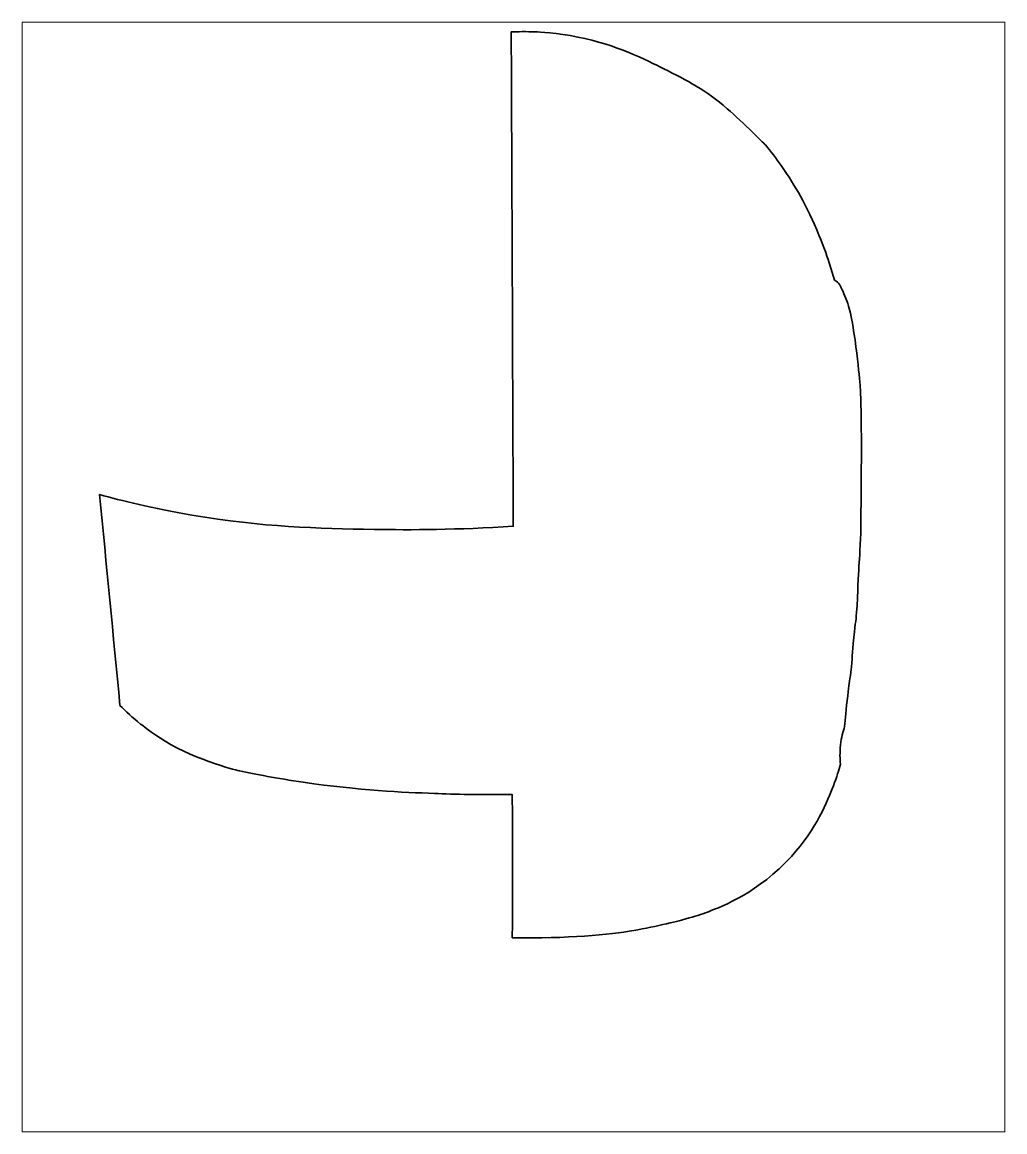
# Model space of a CAD drawing. Header units: inches. Extents: x 5.9 to 19.2, y -14.6 to 0.5.
import ezdxf

# ---------------------------------------------------------------- set-up
doc = ezdxf.new("R2010")
doc.units = ezdxf.units.IN
doc.header["$MEASUREMENT"] = 0
doc.layers.add('Base', color=7, linetype='Continuous', lineweight=0)
picture_1 = doc.add_image_def('image1.png', size_in_pixel=(216, 144))

msp = doc.modelspace()

# ---------------------------------------------------------------- linework, layer by layer
at = {"layer": 'Base', "color": 18, "lineweight": 35, "true_color": 0x000000}
msp.add_open_spline([(12.535, -11.924), (13.278, -11.936), (13.857, -11.879), (14.183, -11.824), (14.477, -11.774), (14.835, -11.682), (14.889, -11.667), (15.017, -11.63), (15.09, -11.609), (15.194, -11.569), (15.385, -11.497), (15.882, -11.303), (16.319, -10.819), (16.66, -10.444), (16.811, -10.064), (16.889, -9.861), (16.934, -9.744), (16.965, -9.643), (16.986, -9.569), (16.978, -9.499), (16.975, -9.409), (16.986, -9.306), (16.997, -9.206), (17.02, -9.121), (17.042, -9.056), (17.049, -8.961), (17.062, -8.817), (17.083, -8.639), (17.103, -8.48), (17.109, -8.461), (17.125, -8.319), (17.149, -8.109), (17.142, -8.093), (17.167, -7.847), (17.189, -7.628), (17.197, -7.616), (17.208, -7.458), (17.217, -7.34), (17.216, -7.3), (17.222, -7.139), (17.232, -6.913), (17.241, -6.834), (17.25, -6.667), (17.262, -6.444), (17.263, -6.29), (17.264, -6.042), (17.266, -5.616), (17.273, -5.305), (17.266, -4.88), (17.263, -4.7), (17.261, -4.61), (17.257, -4.521), (17.257, -4.521), (17.24, -4.175), (17.153, -3.611), (17.148, -3.578), (17.138, -3.521), (17.12, -3.447), (17.11, -3.408), (17.098, -3.365), (17.083, -3.319), (17.05, -3.219), (17.014, -3.139), (16.986, -3.083), (16.981, -3.072), (16.972, -3.057), (16.958, -3.042), (16.938, -3.019), (16.917, -3.007), (16.903, -3), (16.88, -2.921), (16.856, -2.843), (16.833, -2.764), (16.794, -2.644), (16.748, -2.519), (16.694, -2.389), (16.614, -2.195), (16.529, -2.019), (16.444, -1.861), (16.369, -1.729), (16.282, -1.589), (16.181, -1.444), (16.111, -1.345), (16.041, -1.252), (15.972, -1.167), (15.972, -1.167), (15.972, -1.167), (15.972, -1.167), (15.972, -1.167), (15.977, -1.173), (15.976, -1.174), (15.975, -1.175), (15.658, -0.853), (15.451, -0.674), (15.16, -0.42), (14.903, -0.29), (14.59, -0.132), (14.363, -0.017), (13.935, 0.197), (13.424, 0.299), (13.143, 0.354), (12.887, 0.367), (12.854, 0.368), (12.722, 0.374), (12.609, 0.372), (12.521, 0.368), (12.53, -1.868), (12.539, -4.104), (12.549, -6.34), (11.795, -6.387), (11.153, -6.391), (10.66, -6.382), (9.903, -6.369), (9.151, -6.352), (8.188, -6.188), (7.659, -6.097), (7.228, -5.99), (6.938, -5.91), (7.03, -6.863), (7.123, -7.817), (7.215, -8.771), (7.291, -8.847), (7.384, -8.934), (7.495, -9.023), (7.495, -9.023), (7.654, -9.151), (7.826, -9.257), (8.258, -9.522), (8.84, -9.66), (8.84, -9.66), (9.047, -9.703), (9.343, -9.76), (9.701, -9.812), (10.462, -9.924), (11.059, -9.949), (11.479, -9.965), (11.748, -9.976), (12.108, -9.985), (12.535, -9.979), (12.536, -10.288), (12.537, -10.597), (12.537, -10.907), (12.537, -11.246), (12.537, -11.585), (12.535, -11.924)], degree=3, knots=[0, 0, 0, 0, 1, 1, 1, 2, 2, 2, 3, 3, 3, 4, 4, 4, 5, 5, 5, 6, 6, 6, 7, 7, 7, 8, 8, 8, 9, 9, 9, 10, 10, 10, 11, 11, 11, 12, 12, 12, 13, 13, 13, 14, 14, 14, 15, 15, 15, 16, 16, 16, 17, 17, 17, 18, 18, 18, 19, 19, 19, 20, 20, 20, 21, 21, 21, 22, 22, 22, 23, 23, 23, 24, 24, 24, 25, 25, 25, 26, 26, 26, 27, 27, 27, 28, 28, 28, 29, 29, 29, 30, 30, 30, 31, 31, 31, 32, 32, 32, 33, 33, 33, 34, 34, 34, 35, 35, 35, 36, 36, 36, 37, 37, 37, 38, 38, 38, 39, 39, 39, 40, 40, 40, 41, 41, 41, 42, 42, 42, 43, 43, 43, 44, 44, 44, 45, 45, 45, 46, 46, 46, 47, 47, 47, 48, 48, 48, 48], dxfattribs=at)

# ---------------------------------------------------------------- pictures from other files: only their frames are drawn
at = {"layer": 'Base'}
image = msp.add_image(picture_1, insert=(5.889, -14.556), size_in_units=(13.325, 15.056), dxfattribs=at)

doc.saveas('drawing.dxf')
